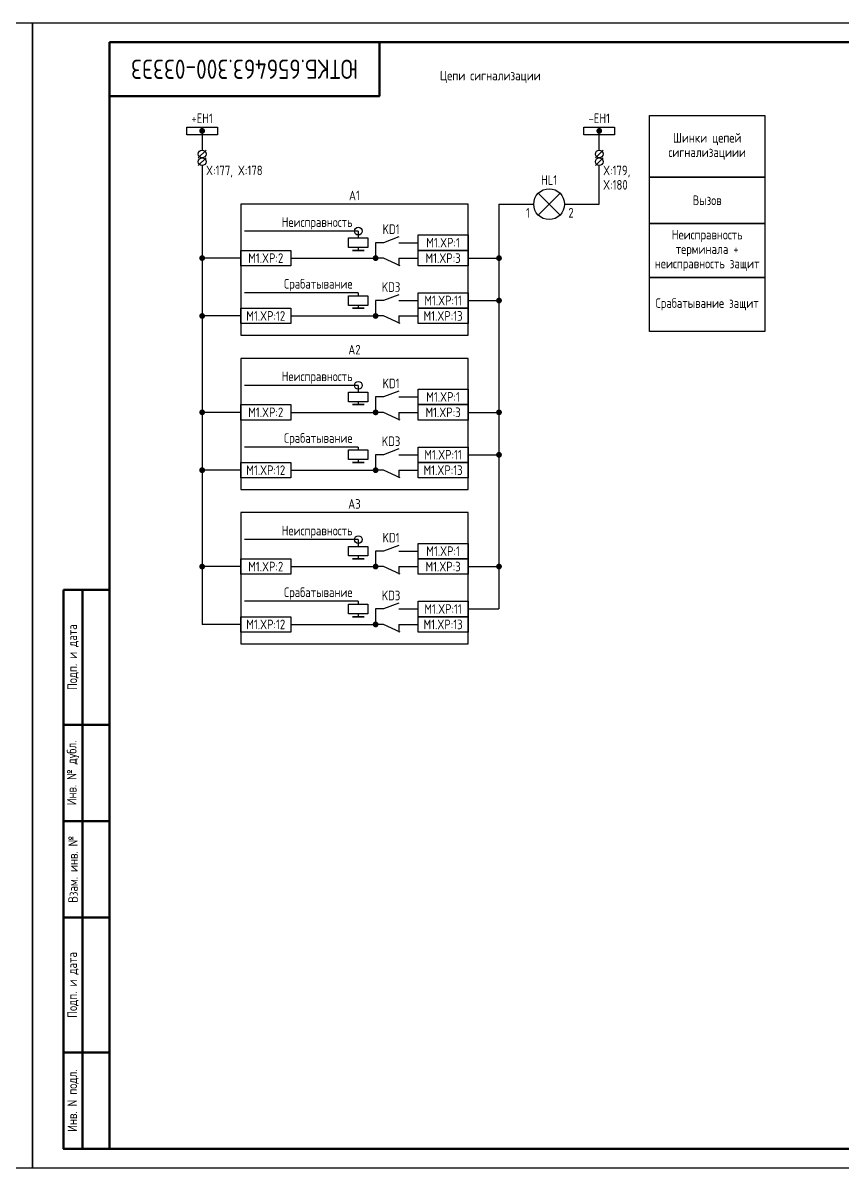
# Model space of a CAD drawing. Header units: millimetres. Extents: x -1050 to 7068, y 0 to 517.
# Drawn here: x 1677.7 to 1890.2, y 0 to 297 of the extents above; entities that cross this region are included whole.
import ezdxf

# ---------------------------------------------------------------- set-up
doc = ezdxf.new("R2010")
doc.units = ezdxf.units.MM
doc.styles.add('Gost_type_A', font='GOST_A.TTF')

# ---------------------------------------------------------------- blocks, each defined once
blk = doc.blocks.new('Штамп угловой верхний')
at = {"lineweight": 50}
blk.add_lwpolyline([(0, 0), (70, 0), (70, -14), (0, -14)], close=True, dxfattribs=at)
blk = doc.blocks.new('Формат_А3')
blk.add_lwpolyline([(-420, 297), (0, 297), (0, 0), (-420, 0)], close=True)
at = {"lineweight": 50}
blk.add_lwpolyline([(-400, 292), (-5, 292), (-5, 5), (-400, 5)], close=True, dxfattribs=at)
blk = doc.blocks.new('POINT')
at = {"const_width": 0.75}
blk.add_lwpolyline([(-0.375, 0, 1), (0.375, 0, 1)], format="xyb", close=True, dxfattribs=at)
blk = doc.blocks.new('Шинка')
blk.add_lwpolyline([(-4, 1), (4, 1), (4, -1), (-4, -1)], close=True)
blk.add_blockref('POINT', (0, 0))
blk = doc.blocks.new('Штамп левый нижний')
at = {"lineweight": 50}
for points in [[(-12, 145), (-7, 145), (-7, 110), (-12, 110)], [(-7, 145), (0, 145), (0, 110), (-7, 110)], [(-12, 110), (-7, 110), (-7, 85), (-12, 85)], [(-7, 110), (0, 110), (0, 85), (-7, 85)], [(-12, 85), (-7, 85), (-7, 60), (-12, 60)], [(-7, 85), (0, 85), (0, 60), (-7, 60)], [(-12, 60), (-7, 60), (-7, 25), (-12, 25)], [(-7, 60), (0, 60), (0, 25), (-7, 25)], [(-12, 25), (-7, 25), (-7, 0), (-12, 0)], [(-7, 25), (0, 25), (0, 0), (-7, 0)]]:
    blk.add_lwpolyline(points, close=True, dxfattribs=at)
at = {"char_height": 2.5, "attachment_point": 5, "rotation": 90, "style": 'Gost_type_A'}
for s, insert, width in [('Подп. и дата', (-9.5, 127.5), 35), ('Инв. № дубл.', (-9.5, 97.5), 25), ('Взам. инв. №', (-9.5, 72.5), 25), ('Подп. и дата', (-9.5, 42.5), 35), ('Инв. N подл.', (-9.5, 12.5), 25)]:
    blk.add_mtext(s, dxfattribs=dict(at, insert=insert, width=width))

msp = doc.modelspace()

# ---------------------------------------------------------------- linework, layer by layer
for p, q in [((1724.19, 269), (1724.19, 264)), ((1827.19, 264), (1827.19, 269)), ((1725.19, 264), (1723.19, 262)), ((1725.19, 262), (1723.19, 260)), ((1828.19, 264), (1826.19, 262)), ((1828.19, 262), (1826.19, 260)), ((1827.19, 262), (1827.19, 262.01)), ((1827.19, 262), (1827.19, 262.01)), ((1724.19, 260), (1724.19, 141)), ((1827.19, 250), (1827.19, 260)), ((1811.36, 252.83), (1817.02, 247.17)), ((1817.02, 252.83), (1811.36, 247.17)), ((1801.19, 250), (1810.19, 250)), ((1801.19, 250), (1801.19, 145)), ((1818.19, 250), (1827.19, 250)), ((1764.69, 243), (1735.19, 243)), ((1764.69, 243), (1764.69, 241.25)), ((1764.69, 238.75), (1764.69, 238)), ((1734.19, 236), (1724.19, 236)), ((1775.19, 236), (1775.19, 234)), ((1793.19, 236), (1801.19, 236)), ((1764.69, 227), (1735.19, 227)), ((1764.69, 227), (1764.69, 226.25)), ((1764.69, 223.75), (1764.69, 223)), ((1793.19, 225), (1801.19, 225)), ((1734.19, 221), (1724.19, 221)), ((1775.19, 221), (1775.19, 219)), ((1764.69, 203), (1735.19, 203)), ((1764.69, 203), (1764.69, 201.25)), ((1764.69, 198.75), (1764.69, 198)), ((1734.19, 196), (1724.19, 196)), ((1775.19, 196), (1775.19, 194)), ((1793.19, 196), (1801.19, 196)), ((1764.69, 187), (1735.19, 187)), ((1764.69, 187), (1764.69, 186.25)), ((1793.19, 185), (1801.19, 185)), ((1764.69, 183.75), (1764.69, 183)), ((1734.19, 181), (1724.19, 181)), ((1775.19, 181), (1775.19, 179)), ((1764.69, 163), (1735.19, 163)), ((1764.69, 163), (1764.69, 161.25)), ((1764.69, 158.75), (1764.69, 158)), ((1734.19, 156), (1724.19, 156)), ((1775.19, 156), (1775.19, 154)), ((1793.19, 156), (1801.19, 156)), ((1764.69, 147), (1735.19, 147)), ((1764.69, 147), (1764.69, 146.25)), ((1764.69, 143.75), (1764.69, 143)), ((1793.19, 145), (1801.19, 145)), ((1734.19, 141), (1724.19, 141)), ((1775.19, 141), (1775.19, 139))]:
    msp.add_line(p, q)
at = {"ltscale": 4.32}
for p, q in [((1775.19, 241.5), (1771.19, 240)), ((1775.58, 234), (1771.19, 236)), ((1775.19, 226.5), (1771.19, 225)), ((1775.58, 219), (1771.19, 221)), ((1775.19, 201.5), (1771.19, 200)), ((1775.58, 194), (1771.19, 196)), ((1775.19, 186.5), (1771.19, 185)), ((1775.58, 179), (1771.19, 181)), ((1775.19, 161.5), (1771.19, 160)), ((1775.58, 154), (1771.19, 156)), ((1775.19, 146.5), (1771.19, 145)), ((1775.58, 139), (1771.19, 141))]:
    msp.add_line(p, q, dxfattribs=at)
at = {"ltscale": 1.08}
for p, q in [((1771.19, 240), (1769.19, 240)), ((1769.19, 240), (1769.19, 236)), ((1775.19, 240), (1780.19, 240)), ((1747.19, 236), (1769.19, 236)), ((1771.19, 236), (1769.19, 236)), ((1775.19, 236), (1780.19, 236)), ((1771.19, 225), (1769.19, 225)), ((1769.19, 225), (1769.19, 221)), ((1775.19, 225), (1780.19, 225)), ((1747.19, 221), (1769.19, 221)), ((1771.19, 221), (1769.19, 221)), ((1775.19, 221), (1780.19, 221)), ((1771.19, 200), (1769.19, 200)), ((1769.19, 200), (1769.19, 196)), ((1775.19, 200), (1780.19, 200)), ((1747.19, 196), (1769.19, 196)), ((1771.19, 196), (1769.19, 196)), ((1775.19, 196), (1780.19, 196)), ((1771.19, 185), (1769.19, 185)), ((1769.19, 185), (1769.19, 181)), ((1775.19, 185), (1780.19, 185)), ((1747.19, 181), (1769.19, 181)), ((1771.19, 181), (1769.19, 181)), ((1775.19, 181), (1780.19, 181)), ((1771.19, 160), (1769.19, 160)), ((1769.19, 160), (1769.19, 156)), ((1775.19, 160), (1780.19, 160)), ((1747.19, 156), (1769.19, 156)), ((1771.19, 156), (1769.19, 156)), ((1775.19, 156), (1780.19, 156)), ((1771.19, 145), (1769.19, 145)), ((1769.19, 145), (1769.19, 141)), ((1775.19, 145), (1780.19, 145)), ((1747.19, 141), (1769.19, 141)), ((1771.19, 141), (1769.19, 141)), ((1775.19, 141), (1780.19, 141))]:
    msp.add_line(p, q, dxfattribs=at)
for points in [[(1870.19, 257), (1840.19, 257), (1840.19, 273), (1870.19, 273)], [(1870.19, 245), (1840.19, 245), (1840.19, 257), (1870.19, 257)], [(1734.19, 216), (1793.19, 216), (1793.19, 250), (1734.19, 250)], [(1870.19, 231), (1840.19, 231), (1840.19, 245), (1870.19, 245)], [(1767.19, 241.25), (1767.19, 238.75), (1762.19, 238.75), (1762.19, 241.25)], [(1780.19, 242), (1793.19, 242), (1793.19, 238), (1780.19, 238)], [(1734.19, 238), (1747.19, 238), (1747.19, 234), (1734.19, 234)], [(1766.19, 238), (1763.19, 238)], [(1780.19, 238), (1793.19, 238), (1793.19, 234), (1780.19, 234)], [(1870.19, 217), (1840.19, 217), (1840.19, 231), (1870.19, 231)], [(1767.19, 226.25), (1767.19, 223.75), (1762.19, 223.75), (1762.19, 226.25)], [(1780.19, 227), (1793.19, 227), (1793.19, 223), (1780.19, 223)], [(1734.19, 223), (1747.19, 223), (1747.19, 219), (1734.19, 219)], [(1766.19, 223), (1763.19, 223)], [(1780.19, 223), (1793.19, 223), (1793.19, 219), (1780.19, 219)], [(1734.19, 176), (1793.19, 176), (1793.19, 210), (1734.19, 210)], [(1780.19, 202), (1793.19, 202), (1793.19, 198), (1780.19, 198)], [(1767.19, 201.25), (1767.19, 198.75), (1762.19, 198.75), (1762.19, 201.25)], [(1734.19, 198), (1747.19, 198), (1747.19, 194), (1734.19, 194)], [(1766.19, 198), (1763.19, 198)], [(1780.19, 198), (1793.19, 198), (1793.19, 194), (1780.19, 194)], [(1767.19, 186.25), (1767.19, 183.75), (1762.19, 183.75), (1762.19, 186.25)], [(1780.19, 187), (1793.19, 187), (1793.19, 183), (1780.19, 183)], [(1734.19, 183), (1747.19, 183), (1747.19, 179), (1734.19, 179)], [(1766.19, 183), (1763.19, 183)], [(1780.19, 183), (1793.19, 183), (1793.19, 179), (1780.19, 179)], [(1734.19, 136), (1793.19, 136), (1793.19, 170), (1734.19, 170)], [(1767.19, 161.25), (1767.19, 158.75), (1762.19, 158.75), (1762.19, 161.25)], [(1780.19, 162), (1793.19, 162), (1793.19, 158), (1780.19, 158)], [(1734.19, 158), (1747.19, 158), (1747.19, 154), (1734.19, 154)], [(1766.19, 158), (1763.19, 158)], [(1780.19, 158), (1793.19, 158), (1793.19, 154), (1780.19, 154)], [(1767.19, 146.25), (1767.19, 143.75), (1762.19, 143.75), (1762.19, 146.25)], [(1780.19, 147), (1793.19, 147), (1793.19, 143), (1780.19, 143)], [(1734.19, 143), (1747.19, 143), (1747.19, 139), (1734.19, 139)], [(1766.19, 143), (1763.19, 143)], [(1780.19, 143), (1793.19, 143), (1793.19, 139), (1780.19, 139)]]:
    msp.add_lwpolyline(points, close=True)
for centre, radius in [((1724.19, 263), 1), ((1724.19, 261), 1), ((1827.19, 263), 1), ((1827.19, 261), 1), ((1814.19, 250), 4), ((1764.69, 243), 1), ((1764.69, 203), 1), ((1764.69, 163), 1)]:
    msp.add_circle(centre, radius)

# ---------------------------------------------------------------- block references
for name, p in [('Формат_А3', (1680.19, 0)), ('Формат_А3', (2100.19, 0)), ('Штамп угловой верхний', (1700.19, 292)), ('Шинка', (1724.19, 269)), ('Шинка', (1827.19, 269)), ('POINT', (1724.19, 236)), ('POINT', (1769.19, 236)), ('POINT', (1801.19, 236)), ('POINT', (1801.19, 225)), ('POINT', (1724.19, 221)), ('POINT', (1769.19, 221)), ('POINT', (1724.19, 196)), ('POINT', (1769.19, 196)), ('POINT', (1801.19, 196)), ('POINT', (1801.19, 185)), ('POINT', (1724.19, 181)), ('POINT', (1769.19, 181)), ('POINT', (1724.19, 156)), ('POINT', (1769.19, 156)), ('POINT', (1801.19, 156)), ('Штамп левый нижний', (1700.19, 5)), ('POINT', (1769.19, 141))]:
    msp.add_blockref(name, p)

# ---------------------------------------------------------------- texts
at = {"insert": (1735.19, 285), "char_height": 5, "width": 70, "attachment_point": 5, "rotation": 180, "style": 'Gost_type_A'}
msp.add_mtext('ЮТКБ.656463.300-033Э3', dxfattribs=at)
at = {"char_height": 2.5, "style": 'Gost_type_A'}
for s, insert, width, attachment_point, line_spacing_factor in [('Цепи сигнализации', (1798.94, 283), 197.5, 5, 0.9), ('Шинки цепей сигнализациии', (1855.19, 265), 29.9999, 5, 0.9), ('X:177, X:178', (1725.19, 260), 16, 1, 0.9), ('X:179,\\PX:180', (1828.19, 260), 16, 1, 0.9), ('A1', (1763.69, 251), 59, 8, 0.9), ('Вызов', (1855.19, 251), 29.9999, 5, 0.9), ('Неисправность', (1763.19, 245), 37, 6, 0.8), ('Неисправность терминала + неисправность защит', (1855.19, 238), 29.9999, 5, 0.9), ('Срабатывание', (1763.19, 229), 37, 6, 0.8), ('Срабатывание защит', (1855.19, 224), 29.9999, 5, 0.9), ('A2', (1763.69, 211), 59, 8, 0.9), ('Неисправность', (1763.19, 205), 37, 6, 0.8), ('Срабатывание', (1763.19, 189), 37, 6, 0.8), ('A3', (1763.69, 171), 59, 8, 0.9), ('Неисправность', (1763.19, 165), 37, 6, 0.8), ('Срабатывание', (1763.19, 149), 37, 6, 0.8)]:
    msp.add_mtext(s, dxfattribs=dict(at, insert=insert, width=width, attachment_point=attachment_point, line_spacing_factor=line_spacing_factor))
for s, insert, width, attachment_point in [('+EH1', (1724.19, 271), 10, 8), ('-EH1', (1827.19, 271), 10, 8), ('HL1', (1814.19, 255), 14, 8), ('1', (1809.19, 249), 6, 3), ('2', (1819.19, 249), 6, 1), ('KD1', (1773.19, 243.5), 8, 5), ('M1.XP:1', (1786.69, 240), 13, 5), ('M1.XP:2', (1740.69, 236), 13, 5), ('M1.XP:3', (1786.69, 236), 13, 5), ('KD3', (1773.19, 228.5), 8, 5), ('M1.XP:11', (1786.69, 225), 13, 5), ('M1.XP:12', (1740.69, 221), 13, 5), ('M1.XP:13', (1786.69, 221), 13, 5), ('KD1', (1773.19, 203.5), 8, 5), ('M1.XP:1', (1786.69, 200), 13, 5), ('M1.XP:2', (1740.69, 196), 13, 5), ('M1.XP:3', (1786.69, 196), 13, 5), ('KD3', (1773.19, 188.5), 8, 5), ('M1.XP:11', (1786.69, 185), 13, 5), ('M1.XP:12', (1740.69, 181), 13, 5), ('M1.XP:13', (1786.69, 181), 13, 5), ('KD1', (1773.19, 163.5), 8, 5), ('M1.XP:1', (1786.69, 160), 13, 5), ('M1.XP:2', (1740.69, 156), 13, 5), ('M1.XP:3', (1786.69, 156), 13, 5), ('KD3', (1773.19, 148.5), 8, 5), ('M1.XP:11', (1786.69, 145), 13, 5), ('M1.XP:12', (1740.69, 141), 13, 5), ('M1.XP:13', (1786.69, 141), 13, 5)]:
    msp.add_mtext(s, dxfattribs=dict(at, insert=insert, width=width, attachment_point=attachment_point))

doc.saveas('drawing.dxf')
